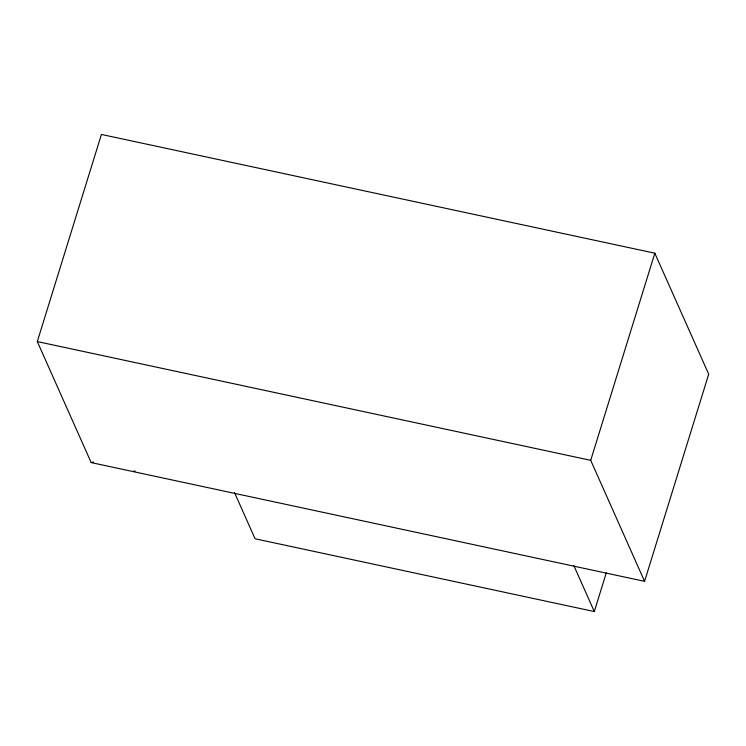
<?xml version="1.0" encoding="UTF-8"?>
<svg xmlns="http://www.w3.org/2000/svg" width="746" height="746" viewBox="0 0 746 746"><rect width="100%" height="100%" fill="white"/><g stroke="black" fill="none" stroke-linecap="round" stroke-linejoin="round"><path stroke-width="1.12" d="M37.3 341.575L101.419 134.448L654.829 253.192L708.7 374.203L644.581 581.339L91.171 462.585L37.3 341.575L590.711 460.329L644.581 581.339M590.711 460.329L654.829 253.192M234.486 492.547L255.067 538.761L594.31 611.552L606.302 572.807M91.171 462.585L93.427 462.016M132.844 471.528L135.11 470.959M573.73 565.337L594.31 611.552"/></g></svg>
